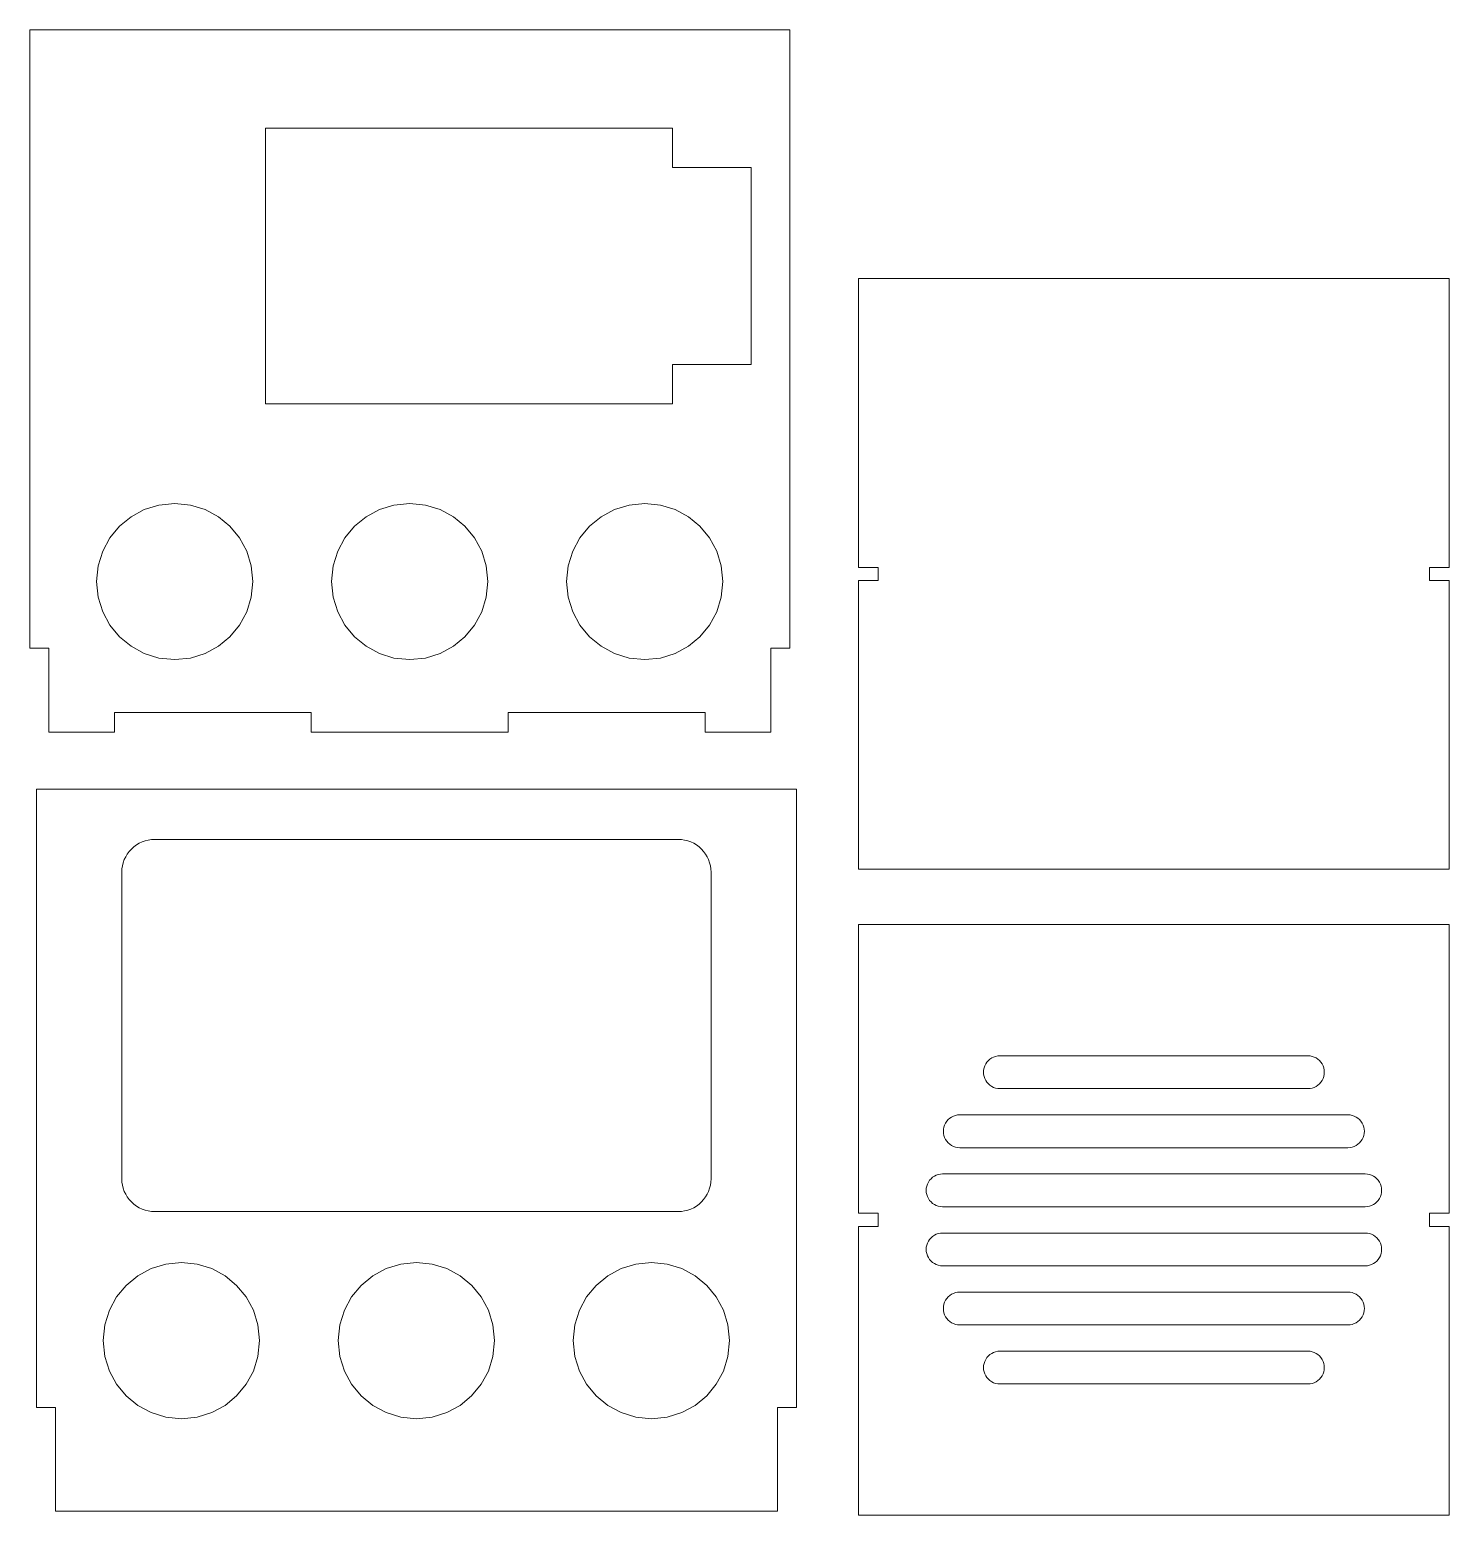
# Model space of a CAD drawing. Header units: millimetres. Extents: x -108 to 108, y -113 to 113.
import ezdxf

# ---------------------------------------------------------------- set-up
doc = ezdxf.new("R2010")
doc.units = ezdxf.units.MM
doc.header["$MEASUREMENT"] = 0
doc.layers.add('Layer 1', color=7, linetype='Continuous')

msp = doc.modelspace()

# ---------------------------------------------------------------- linework, layer by layer
at = {"layer": 'Layer 1', "lineweight": 9}
for points in [[(-50.2296, 113.1551), (-50.2296, 113.1551), (-108.1296, 113.1551), (-108.1296, 113.1551)], [(-108.1296, 113.1551), (-108.1296, 113.1551), (-108.1296, 18.9551), (-108.1296, 18.9551)], [(-50.2296, 113.1551), (-50.2296, 113.1551), (7.6704, 113.1551), (7.6704, 113.1551)], [(7.6704, 113.1551), (7.6704, 113.1551), (7.6704, 18.9551), (7.6704, 18.9551)], [(-72.2296, 98.1548), (-72.2296, 98.1548), (-10.2296, 98.1548), (-10.2296, 98.1548)], [(-72.2296, 98.1548), (-72.2296, 98.1548), (-72.2296, 77.1548), (-72.2296, 77.1548)], [(-10.2296, 98.1548), (-10.2296, 98.1548), (-10.2296, 92.1548), (-10.2296, 92.1548)], [(-10.2296, 92.1548), (-10.2296, 92.1548), (1.7704, 92.1548), (1.7704, 92.1548)], [(1.7704, 92.1548), (1.7704, 92.1548), (1.7704, 77.1548), (1.7704, 77.1548)], [(-72.2296, 56.1548), (-72.2296, 56.1548), (-72.2296, 77.1548), (-72.2296, 77.1548)], [(1.7704, 62.1548), (1.7704, 62.1548), (1.7704, 77.1548), (1.7704, 77.1548)], [(18.1226, 75.2561), (18.1226, 75.2561), (18.1226, 31.2561), (18.1226, 31.2561)], [(108.1227, 75.2561), (108.1227, 75.2561), (18.1226, 75.2561), (18.1226, 75.2561)], [(108.1227, 75.2561), (108.1227, 75.2561), (108.1227, 31.2561), (108.1227, 31.2561)], [(-10.2296, 62.1548), (-10.2296, 62.1548), (1.7704, 62.1548), (1.7704, 62.1548)], [(-10.2296, 56.1548), (-10.2296, 56.1548), (-10.2296, 62.1548), (-10.2296, 62.1548)], [(-72.2296, 56.1548), (-72.2296, 56.1548), (-10.2296, 56.1548), (-10.2296, 56.1548)], [(18.1226, 31.2561), (18.1226, 31.2561), (21.1226, 31.2561), (21.1226, 31.2561)], [(21.1226, 31.2561), (21.1226, 31.2561), (21.1226, 30.2561), (21.1226, 30.2561)], [(21.1226, 29.2561), (21.1226, 29.2561), (21.1226, 30.2561), (21.1226, 30.2561)], [(105.1227, 31.2561), (105.1227, 31.2561), (105.1227, 30.2561), (105.1227, 30.2561)], [(108.1227, 31.2561), (108.1227, 31.2561), (105.1227, 31.2561), (105.1227, 31.2561)], [(105.1227, 29.2561), (105.1227, 29.2561), (105.1227, 30.2561), (105.1227, 30.2561)], [(18.1226, 29.2561), (18.1226, 29.2561), (21.1226, 29.2561), (21.1226, 29.2561)], [(18.1226, -14.744), (18.1226, -14.744), (18.1226, 29.2561), (18.1226, 29.2561)], [(108.1227, 29.2561), (108.1227, 29.2561), (105.1227, 29.2561), (105.1227, 29.2561)], [(108.1227, -14.744), (108.1227, -14.744), (108.1227, 29.2561), (108.1227, 29.2561)], [(-108.1296, 18.9551), (-108.1296, 18.9551), (-105.2296, 18.9551), (-105.2296, 18.9551)], [(-105.2296, 18.9551), (-105.2296, 18.9551), (-105.2296, 6.1551), (-105.2296, 6.1551)], [(4.7704, 18.9551), (4.7704, 18.9551), (4.7704, 6.1551), (4.7704, 6.1551)], [(7.6704, 18.9551), (7.6704, 18.9551), (4.7704, 18.9551), (4.7704, 18.9551)], [(-95.2296, 6.1551), (-95.2296, 6.1551), (-95.2296, 9.1551), (-95.2296, 9.1551)], [(-95.2296, 9.1551), (-95.2296, 9.1551), (-65.2296, 9.1551), (-65.2296, 9.1551)], [(-65.2296, 9.1551), (-65.2296, 9.1551), (-65.2296, 6.1551), (-65.2296, 6.1551)], [(-35.2296, 9.1551), (-35.2296, 9.1551), (-35.2296, 6.1551), (-35.2296, 6.1551)], [(-5.2296, 9.1551), (-5.2296, 9.1551), (-35.2296, 9.1551), (-35.2296, 9.1551)], [(-5.2296, 6.1551), (-5.2296, 6.1551), (-5.2296, 9.1551), (-5.2296, 9.1551)], [(-105.2296, 6.1551), (-105.2296, 6.1551), (-95.2296, 6.1551), (-95.2296, 6.1551)], [(-65.2296, 6.1551), (-65.2296, 6.1551), (-50.2296, 6.1551), (-50.2296, 6.1551)], [(-35.2296, 6.1551), (-35.2296, 6.1551), (-50.2296, 6.1551), (-50.2296, 6.1551)], [(4.7704, 6.1551), (4.7704, 6.1551), (-5.2296, 6.1551), (-5.2296, 6.1551)], [(-49.2187, -2.5365), (-49.2187, -2.5365), (-107.1187, -2.5365), (-107.1187, -2.5365)], [(-107.1187, -2.5365), (-107.1187, -2.5365), (-107.1187, -96.7364), (-107.1187, -96.7364)], [(-49.2187, -2.5365), (-49.2187, -2.5365), (8.6814, -2.5365), (8.6814, -2.5365)], [(8.6814, -2.5365), (8.6814, -2.5365), (8.6814, -96.7364), (8.6814, -96.7364)], [(-89.0987, -10.1868), (-89.0987, -10.1868), (-49.2187, -10.1868), (-49.2187, -10.1868)], [(-9.3386, -10.1868), (-9.3386, -10.1868), (-49.2187, -10.1868), (-49.2187, -10.1868)], [(-94.0987, -61.8868), (-94.0987, -61.8868), (-94.0987, -15.1868), (-94.0987, -15.1868)], [(-4.3386, -61.8868), (-4.3386, -61.8868), (-4.3386, -15.1868), (-4.3386, -15.1868)], [(18.1226, -14.744), (18.1226, -14.744), (108.1227, -14.744), (108.1227, -14.744)], [(18.1226, -23.1482), (18.1226, -23.1482), (18.1226, -67.1482), (18.1226, -67.1482)], [(108.1227, -23.1482), (108.1227, -23.1482), (18.1226, -23.1482), (18.1226, -23.1482)], [(108.1227, -23.1482), (108.1227, -23.1482), (108.1227, -67.1482), (108.1227, -67.1482)], [(86.5747, -43.1482), (86.5747, -43.1482), (39.6705, -43.1482), (39.6705, -43.1482)], [(39.6705, -48.1482), (39.6705, -48.1482), (86.5747, -48.1482), (86.5747, -48.1482)], [(92.6861, -52.1482), (92.6861, -52.1482), (33.5591, -52.1482), (33.5591, -52.1482)], [(33.5591, -57.1482), (33.5591, -57.1482), (92.6861, -57.1482), (92.6861, -57.1482)], [(95.3096, -61.1482), (95.3096, -61.1482), (30.9356, -61.1482), (30.9356, -61.1482)], [(-89.0987, -66.8868), (-89.0987, -66.8868), (-49.2187, -66.8868), (-49.2187, -66.8868)], [(-9.3386, -66.8868), (-9.3386, -66.8868), (-49.2187, -66.8868), (-49.2187, -66.8868)], [(18.1226, -67.1482), (18.1226, -67.1482), (21.1226, -67.1482), (21.1226, -67.1482)], [(21.1226, -67.1482), (21.1226, -67.1482), (21.1226, -68.1482), (21.1226, -68.1482)], [(30.9356, -66.1482), (30.9356, -66.1482), (95.3096, -66.1482), (95.3096, -66.1482)], [(105.1227, -67.1482), (105.1227, -67.1482), (105.1227, -68.1482), (105.1227, -68.1482)], [(108.1227, -67.1482), (108.1227, -67.1482), (105.1227, -67.1482), (105.1227, -67.1482)], [(18.1226, -69.1482), (18.1226, -69.1482), (21.1226, -69.1482), (21.1226, -69.1482)], [(18.1226, -113.1482), (18.1226, -113.1482), (18.1226, -69.1482), (18.1226, -69.1482)], [(21.1226, -69.1482), (21.1226, -69.1482), (21.1226, -68.1482), (21.1226, -68.1482)], [(30.9356, -70.1482), (30.9356, -70.1482), (95.3096, -70.1482), (95.3096, -70.1482)], [(105.1227, -69.1482), (105.1227, -69.1482), (105.1227, -68.1482), (105.1227, -68.1482)], [(108.1227, -69.1482), (108.1227, -69.1482), (105.1227, -69.1482), (105.1227, -69.1482)], [(108.1227, -113.1482), (108.1227, -113.1482), (108.1227, -69.1482), (108.1227, -69.1482)], [(95.3096, -75.1482), (95.3096, -75.1482), (30.9356, -75.1482), (30.9356, -75.1482)], [(33.5591, -79.1482), (33.5591, -79.1482), (92.6861, -79.1482), (92.6861, -79.1482)], [(92.6861, -84.1482), (92.6861, -84.1482), (33.5591, -84.1482), (33.5591, -84.1482)], [(39.6705, -88.1482), (39.6705, -88.1482), (86.5747, -88.1482), (86.5747, -88.1482)], [(86.5747, -93.1482), (86.5747, -93.1482), (39.6705, -93.1482), (39.6705, -93.1482)], [(-107.1187, -96.7364), (-107.1187, -96.7364), (-104.2187, -96.7364), (-104.2187, -96.7364)], [(-104.2187, -96.7364), (-104.2187, -96.7364), (-104.2187, -112.5365), (-104.2187, -112.5365)], [(5.7814, -96.7364), (5.7814, -96.7364), (5.7814, -112.5365), (5.7814, -112.5365)], [(8.6814, -96.7364), (8.6814, -96.7364), (5.7814, -96.7364), (5.7814, -96.7364)], [(5.7814, -112.5365), (5.7814, -112.5365), (-104.2187, -112.5365), (-104.2187, -112.5365)], [(18.1226, -113.1482), (18.1226, -113.1482), (108.1227, -113.1482), (108.1227, -113.1482)]]:
    msp.add_open_spline(points, degree=3, dxfattribs=at)
for points, knots in [([(-74.1372, 29.0931), (-74.1372, 29.0931), (-74.3791, 31.4914), (-74.3791, 31.4914), (-74.3791, 31.4914), (-74.3791, 31.4914), (-75.0725, 33.7251), (-75.0725, 33.7251), (-75.0725, 33.7251), (-75.0725, 33.7251), (-76.1696, 35.7465), (-76.1696, 35.7465), (-76.1696, 35.7465), (-76.1696, 35.7465), (-77.6227, 37.5077), (-77.6227, 37.5077), (-77.6227, 37.5077), (-77.6227, 37.5077), (-79.3839, 38.9609), (-79.3839, 38.9609), (-79.3839, 38.9609), (-79.3839, 38.9609), (-81.4053, 40.0579), (-81.4053, 40.0579), (-81.4053, 40.0579), (-81.4053, 40.0579), (-83.639, 40.7513), (-83.639, 40.7513), (-83.639, 40.7513), (-83.639, 40.7513), (-86.0373, 40.9931), (-86.0373, 40.9931), (-86.0373, 40.9931), (-86.0373, 40.9931), (-88.4356, 40.7513), (-88.4356, 40.7513), (-88.4356, 40.7513), (-88.4356, 40.7513), (-90.6693, 40.0579), (-90.6693, 40.0579), (-90.6693, 40.0579), (-90.6693, 40.0579), (-92.6907, 38.9609), (-92.6907, 38.9609), (-92.6907, 38.9609), (-92.6907, 38.9609), (-94.4519, 37.5077), (-94.4519, 37.5077), (-94.4519, 37.5077), (-94.4519, 37.5077), (-95.905, 35.7465), (-95.905, 35.7465), (-95.905, 35.7465), (-95.905, 35.7465), (-97.0021, 33.7251), (-97.0021, 33.7251), (-97.0021, 33.7251), (-97.0021, 33.7251), (-97.6955, 31.4914), (-97.6955, 31.4914), (-97.6955, 31.4914), (-97.6955, 31.4914), (-97.9373, 29.0931), (-97.9373, 29.0931), (-97.9373, 29.0931), (-97.9373, 29.0931), (-97.6955, 26.6947), (-97.6955, 26.6947), (-97.6955, 26.6947), (-97.6955, 26.6947), (-97.0021, 24.461), (-97.0021, 24.461), (-97.0021, 24.461), (-97.0021, 24.461), (-95.905, 22.4396), (-95.905, 22.4396), (-95.905, 22.4396), (-95.905, 22.4396), (-94.4519, 20.6785), (-94.4519, 20.6785), (-94.4519, 20.6785), (-94.4519, 20.6785), (-92.6907, 19.2254), (-92.6907, 19.2254), (-92.6907, 19.2254), (-92.6907, 19.2254), (-90.6693, 18.1283), (-90.6693, 18.1283), (-90.6693, 18.1283), (-90.6693, 18.1283), (-88.4356, 17.4349), (-88.4356, 17.4349), (-88.4356, 17.4349), (-88.4356, 17.4349), (-86.0373, 17.193), (-86.0373, 17.193), (-86.0373, 17.193), (-86.0373, 17.193), (-83.6391, 17.4349), (-83.6391, 17.4349), (-83.6391, 17.4349), (-83.6391, 17.4349), (-81.4053, 18.1283), (-81.4053, 18.1283), (-81.4053, 18.1283), (-81.4053, 18.1283), (-79.3839, 19.2254), (-79.3839, 19.2254), (-79.3839, 19.2254), (-79.3839, 19.2254), (-77.6228, 20.6785), (-77.6228, 20.6785), (-77.6228, 20.6785), (-77.6228, 20.6785), (-76.1697, 22.4396), (-76.1697, 22.4396), (-76.1697, 22.4396), (-76.1697, 22.4396), (-75.0725, 24.461), (-75.0725, 24.461), (-75.0725, 24.461), (-75.0725, 24.461), (-74.3791, 26.6947), (-74.3791, 26.6947), (-74.3791, 26.6947), (-74.3791, 26.6947), (-74.1372, 29.093), (-74.1372, 29.093), (-74.1372, 29.093), (-74.1372, 29.093), (-74.1372, 29.0931), (-74.1372, 29.0931)], [0, 0, 0, 0, 0.02941176, 0.02941176, 0.02941176, 0.02941176, 0.05882353, 0.05882353, 0.05882353, 0.05882353, 0.08823529, 0.08823529, 0.08823529, 0.08823529, 0.11764706, 0.11764706, 0.11764706, 0.11764706, 0.14705882, 0.14705882, 0.14705882, 0.14705882, 0.17647059, 0.17647059, 0.17647059, 0.17647059, 0.20588235, 0.20588235, 0.20588235, 0.20588235, 0.23529412, 0.23529412, 0.23529412, 0.23529412, 0.26470588, 0.26470588, 0.26470588, 0.26470588, 0.29411765, 0.29411765, 0.29411765, 0.29411765, 0.32352941, 0.32352941, 0.32352941, 0.32352941, 0.35294118, 0.35294118, 0.35294118, 0.35294118, 0.38235294, 0.38235294, 0.38235294, 0.38235294, 0.41176471, 0.41176471, 0.41176471, 0.41176471, 0.44117647, 0.44117647, 0.44117647, 0.44117647, 0.47058824, 0.47058824, 0.47058824, 0.47058824, 0.5, 0.5, 0.5, 0.5, 0.52941176, 0.52941176, 0.52941176, 0.52941176, 0.55882353, 0.55882353, 0.55882353, 0.55882353, 0.58823529, 0.58823529, 0.58823529, 0.58823529, 0.61764706, 0.61764706, 0.61764706, 0.61764706, 0.64705882, 0.64705882, 0.64705882, 0.64705882, 0.67647059, 0.67647059, 0.67647059, 0.67647059, 0.70588235, 0.70588235, 0.70588235, 0.70588235, 0.73529412, 0.73529412, 0.73529412, 0.73529412, 0.76470588, 0.76470588, 0.76470588, 0.76470588, 0.79411765, 0.79411765, 0.79411765, 0.79411765, 0.82352941, 0.82352941, 0.82352941, 0.82352941, 0.85294118, 0.85294118, 0.85294118, 0.85294118, 0.88235294, 0.88235294, 0.88235294, 0.88235294, 0.91176471, 0.91176471, 0.91176471, 0.91176471, 0.94117647, 0.94117647, 0.94117647, 0.94117647, 1, 1, 1, 1]), ([(-38.3372, 29.0931), (-38.3372, 29.0931), (-38.579, 31.4914), (-38.579, 31.4914), (-38.579, 31.4914), (-38.579, 31.4914), (-39.2724, 33.7251), (-39.2724, 33.7251), (-39.2724, 33.7251), (-39.2724, 33.7251), (-40.3695, 35.7465), (-40.3695, 35.7465), (-40.3695, 35.7465), (-40.3695, 35.7465), (-41.8226, 37.5077), (-41.8226, 37.5077), (-41.8226, 37.5077), (-41.8226, 37.5077), (-43.5838, 38.9609), (-43.5838, 38.9609), (-43.5838, 38.9609), (-43.5838, 38.9609), (-45.6052, 40.0579), (-45.6052, 40.0579), (-45.6052, 40.0579), (-45.6052, 40.0579), (-47.8389, 40.7513), (-47.8389, 40.7513), (-47.8389, 40.7513), (-47.8389, 40.7513), (-50.2373, 40.9931), (-50.2373, 40.9931), (-50.2373, 40.9931), (-50.2373, 40.9931), (-52.6355, 40.7513), (-52.6355, 40.7513), (-52.6355, 40.7513), (-52.6355, 40.7513), (-54.8692, 40.0579), (-54.8692, 40.0579), (-54.8692, 40.0579), (-54.8692, 40.0579), (-56.8906, 38.9609), (-56.8906, 38.9609), (-56.8906, 38.9609), (-56.8906, 38.9609), (-58.6519, 37.5077), (-58.6519, 37.5077), (-58.6519, 37.5077), (-58.6519, 37.5077), (-60.1049, 35.7465), (-60.1049, 35.7465), (-60.1049, 35.7465), (-60.1049, 35.7465), (-61.202, 33.7251), (-61.202, 33.7251), (-61.202, 33.7251), (-61.202, 33.7251), (-61.8954, 31.4914), (-61.8954, 31.4914), (-61.8954, 31.4914), (-61.8954, 31.4914), (-62.1373, 29.0931), (-62.1373, 29.0931), (-62.1373, 29.0931), (-62.1373, 29.0931), (-61.8954, 26.6947), (-61.8954, 26.6947), (-61.8954, 26.6947), (-61.8954, 26.6947), (-61.202, 24.461), (-61.202, 24.461), (-61.202, 24.461), (-61.202, 24.461), (-60.1049, 22.4396), (-60.1049, 22.4396), (-60.1049, 22.4396), (-60.1049, 22.4396), (-58.6519, 20.6785), (-58.6519, 20.6785), (-58.6519, 20.6785), (-58.6519, 20.6785), (-56.8906, 19.2254), (-56.8906, 19.2254), (-56.8906, 19.2254), (-56.8906, 19.2254), (-54.8692, 18.1283), (-54.8692, 18.1283), (-54.8692, 18.1283), (-54.8692, 18.1283), (-52.6355, 17.4349), (-52.6355, 17.4349), (-52.6355, 17.4349), (-52.6355, 17.4349), (-50.2373, 17.193), (-50.2373, 17.193), (-50.2373, 17.193), (-50.2373, 17.193), (-47.839, 17.4349), (-47.839, 17.4349), (-47.839, 17.4349), (-47.839, 17.4349), (-45.6052, 18.1283), (-45.6052, 18.1283), (-45.6052, 18.1283), (-45.6052, 18.1283), (-43.5838, 19.2254), (-43.5838, 19.2254), (-43.5838, 19.2254), (-43.5838, 19.2254), (-41.8227, 20.6785), (-41.8227, 20.6785), (-41.8227, 20.6785), (-41.8227, 20.6785), (-40.3696, 22.4396), (-40.3696, 22.4396), (-40.3696, 22.4396), (-40.3696, 22.4396), (-39.2724, 24.461), (-39.2724, 24.461), (-39.2724, 24.461), (-39.2724, 24.461), (-38.579, 26.6947), (-38.579, 26.6947), (-38.579, 26.6947), (-38.579, 26.6947), (-38.3372, 29.093), (-38.3372, 29.093), (-38.3372, 29.093), (-38.3372, 29.093), (-38.3372, 29.0931), (-38.3372, 29.0931)], [0, 0, 0, 0, 0.02941176, 0.02941176, 0.02941176, 0.02941176, 0.05882353, 0.05882353, 0.05882353, 0.05882353, 0.08823529, 0.08823529, 0.08823529, 0.08823529, 0.11764706, 0.11764706, 0.11764706, 0.11764706, 0.14705882, 0.14705882, 0.14705882, 0.14705882, 0.17647059, 0.17647059, 0.17647059, 0.17647059, 0.20588235, 0.20588235, 0.20588235, 0.20588235, 0.23529412, 0.23529412, 0.23529412, 0.23529412, 0.26470588, 0.26470588, 0.26470588, 0.26470588, 0.29411765, 0.29411765, 0.29411765, 0.29411765, 0.32352941, 0.32352941, 0.32352941, 0.32352941, 0.35294118, 0.35294118, 0.35294118, 0.35294118, 0.38235294, 0.38235294, 0.38235294, 0.38235294, 0.41176471, 0.41176471, 0.41176471, 0.41176471, 0.44117647, 0.44117647, 0.44117647, 0.44117647, 0.47058824, 0.47058824, 0.47058824, 0.47058824, 0.5, 0.5, 0.5, 0.5, 0.52941176, 0.52941176, 0.52941176, 0.52941176, 0.55882353, 0.55882353, 0.55882353, 0.55882353, 0.58823529, 0.58823529, 0.58823529, 0.58823529, 0.61764706, 0.61764706, 0.61764706, 0.61764706, 0.64705882, 0.64705882, 0.64705882, 0.64705882, 0.67647059, 0.67647059, 0.67647059, 0.67647059, 0.70588235, 0.70588235, 0.70588235, 0.70588235, 0.73529412, 0.73529412, 0.73529412, 0.73529412, 0.76470588, 0.76470588, 0.76470588, 0.76470588, 0.79411765, 0.79411765, 0.79411765, 0.79411765, 0.82352941, 0.82352941, 0.82352941, 0.82352941, 0.85294118, 0.85294118, 0.85294118, 0.85294118, 0.88235294, 0.88235294, 0.88235294, 0.88235294, 0.91176471, 0.91176471, 0.91176471, 0.91176471, 0.94117647, 0.94117647, 0.94117647, 0.94117647, 1, 1, 1, 1]), ([(-2.5372, 29.0931), (-2.5372, 29.0931), (-2.779, 31.4914), (-2.779, 31.4914), (-2.779, 31.4914), (-2.779, 31.4914), (-3.4724, 33.7251), (-3.4724, 33.7251), (-3.4724, 33.7251), (-3.4724, 33.7251), (-4.5696, 35.7465), (-4.5696, 35.7465), (-4.5696, 35.7465), (-4.5696, 35.7465), (-6.0226, 37.5077), (-6.0226, 37.5077), (-6.0226, 37.5077), (-6.0226, 37.5077), (-7.7838, 38.9609), (-7.7838, 38.9609), (-7.7838, 38.9609), (-7.7838, 38.9609), (-9.8052, 40.0579), (-9.8052, 40.0579), (-9.8052, 40.0579), (-9.8052, 40.0579), (-12.0389, 40.7513), (-12.0389, 40.7513), (-12.0389, 40.7513), (-12.0389, 40.7513), (-14.4373, 40.9931), (-14.4373, 40.9931), (-14.4373, 40.9931), (-14.4373, 40.9931), (-16.8355, 40.7513), (-16.8355, 40.7513), (-16.8355, 40.7513), (-16.8355, 40.7513), (-19.0692, 40.0579), (-19.0692, 40.0579), (-19.0692, 40.0579), (-19.0692, 40.0579), (-21.0906, 38.9609), (-21.0906, 38.9609), (-21.0906, 38.9609), (-21.0906, 38.9609), (-22.8518, 37.5077), (-22.8518, 37.5077), (-22.8518, 37.5077), (-22.8518, 37.5077), (-24.305, 35.7465), (-24.305, 35.7465), (-24.305, 35.7465), (-24.305, 35.7465), (-25.402, 33.7251), (-25.402, 33.7251), (-25.402, 33.7251), (-25.402, 33.7251), (-26.0954, 31.4914), (-26.0954, 31.4914), (-26.0954, 31.4914), (-26.0954, 31.4914), (-26.3372, 29.0931), (-26.3372, 29.0931), (-26.3372, 29.0931), (-26.3372, 29.0931), (-26.0954, 26.6947), (-26.0954, 26.6947), (-26.0954, 26.6947), (-26.0954, 26.6947), (-25.402, 24.461), (-25.402, 24.461), (-25.402, 24.461), (-25.402, 24.461), (-24.305, 22.4396), (-24.305, 22.4396), (-24.305, 22.4396), (-24.305, 22.4396), (-22.8518, 20.6785), (-22.8518, 20.6785), (-22.8518, 20.6785), (-22.8518, 20.6785), (-21.0906, 19.2254), (-21.0906, 19.2254), (-21.0906, 19.2254), (-21.0906, 19.2254), (-19.0692, 18.1283), (-19.0692, 18.1283), (-19.0692, 18.1283), (-19.0692, 18.1283), (-16.8355, 17.4349), (-16.8355, 17.4349), (-16.8355, 17.4349), (-16.8355, 17.4349), (-14.4373, 17.193), (-14.4373, 17.193), (-14.4373, 17.193), (-14.4373, 17.193), (-12.039, 17.4349), (-12.039, 17.4349), (-12.039, 17.4349), (-12.039, 17.4349), (-9.8052, 18.1283), (-9.8052, 18.1283), (-9.8052, 18.1283), (-9.8052, 18.1283), (-7.7838, 19.2254), (-7.7838, 19.2254), (-7.7838, 19.2254), (-7.7838, 19.2254), (-6.0227, 20.6785), (-6.0227, 20.6785), (-6.0227, 20.6785), (-6.0227, 20.6785), (-4.5696, 22.4396), (-4.5696, 22.4396), (-4.5696, 22.4396), (-4.5696, 22.4396), (-3.4724, 24.461), (-3.4724, 24.461), (-3.4724, 24.461), (-3.4724, 24.461), (-2.779, 26.6947), (-2.779, 26.6947), (-2.779, 26.6947), (-2.779, 26.6947), (-2.5372, 29.093), (-2.5372, 29.093), (-2.5372, 29.093), (-2.5372, 29.093), (-2.5372, 29.0931), (-2.5372, 29.0931)], [0, 0, 0, 0, 0.02941176, 0.02941176, 0.02941176, 0.02941176, 0.05882353, 0.05882353, 0.05882353, 0.05882353, 0.08823529, 0.08823529, 0.08823529, 0.08823529, 0.11764706, 0.11764706, 0.11764706, 0.11764706, 0.14705882, 0.14705882, 0.14705882, 0.14705882, 0.17647059, 0.17647059, 0.17647059, 0.17647059, 0.20588235, 0.20588235, 0.20588235, 0.20588235, 0.23529412, 0.23529412, 0.23529412, 0.23529412, 0.26470588, 0.26470588, 0.26470588, 0.26470588, 0.29411765, 0.29411765, 0.29411765, 0.29411765, 0.32352941, 0.32352941, 0.32352941, 0.32352941, 0.35294118, 0.35294118, 0.35294118, 0.35294118, 0.38235294, 0.38235294, 0.38235294, 0.38235294, 0.41176471, 0.41176471, 0.41176471, 0.41176471, 0.44117647, 0.44117647, 0.44117647, 0.44117647, 0.47058824, 0.47058824, 0.47058824, 0.47058824, 0.5, 0.5, 0.5, 0.5, 0.52941176, 0.52941176, 0.52941176, 0.52941176, 0.55882353, 0.55882353, 0.55882353, 0.55882353, 0.58823529, 0.58823529, 0.58823529, 0.58823529, 0.61764706, 0.61764706, 0.61764706, 0.61764706, 0.64705882, 0.64705882, 0.64705882, 0.64705882, 0.67647059, 0.67647059, 0.67647059, 0.67647059, 0.70588235, 0.70588235, 0.70588235, 0.70588235, 0.73529412, 0.73529412, 0.73529412, 0.73529412, 0.76470588, 0.76470588, 0.76470588, 0.76470588, 0.79411765, 0.79411765, 0.79411765, 0.79411765, 0.82352941, 0.82352941, 0.82352941, 0.82352941, 0.85294118, 0.85294118, 0.85294118, 0.85294118, 0.88235294, 0.88235294, 0.88235294, 0.88235294, 0.91176471, 0.91176471, 0.91176471, 0.91176471, 0.94117647, 0.94117647, 0.94117647, 0.94117647, 1, 1, 1, 1]), ([(-89.0987, -10.1868), (-89.0987, -10.1868), (-89.5929, -10.2113), (-89.5929, -10.2113), (-89.5929, -10.2113), (-89.5929, -10.2113), (-90.0787, -10.2838), (-90.0787, -10.2838), (-90.0787, -10.2838), (-90.0787, -10.2838), (-90.5529, -10.403), (-90.5529, -10.403), (-90.5529, -10.403), (-90.5529, -10.403), (-91.0121, -10.5674), (-91.0121, -10.5674), (-91.0121, -10.5674), (-91.0121, -10.5674), (-91.4532, -10.7758), (-91.4532, -10.7758), (-91.4532, -10.7758), (-91.4532, -10.7758), (-91.8727, -11.0268), (-91.8727, -11.0268), (-91.8727, -11.0268), (-91.8727, -11.0268), (-92.2675, -11.3191), (-92.2675, -11.3191), (-92.2675, -11.3191), (-92.2675, -11.3191), (-92.6342, -11.6513), (-92.6342, -11.6513), (-92.6342, -11.6513), (-92.6342, -11.6513), (-92.9664, -12.018), (-92.9664, -12.018), (-92.9664, -12.018), (-92.9664, -12.018), (-93.2586, -12.4128), (-93.2586, -12.4128), (-93.2586, -12.4128), (-93.2586, -12.4128), (-93.5097, -12.8324), (-93.5097, -12.8324), (-93.5097, -12.8324), (-93.5097, -12.8324), (-93.7181, -13.2734), (-93.7181, -13.2734), (-93.7181, -13.2734), (-93.7181, -13.2734), (-93.8826, -13.7326), (-93.8826, -13.7326), (-93.8826, -13.7326), (-93.8826, -13.7326), (-94.0017, -14.2069), (-94.0017, -14.2069), (-94.0017, -14.2069), (-94.0017, -14.2069), (-94.0742, -14.6926), (-94.0742, -14.6926), (-94.0742, -14.6926), (-94.0742, -14.6926), (-94.0987, -15.1868), (-94.0987, -15.1868)], [0, 0, 0, 0, 0.05882353, 0.05882353, 0.05882353, 0.05882353, 0.11764706, 0.11764706, 0.11764706, 0.11764706, 0.17647059, 0.17647059, 0.17647059, 0.17647059, 0.23529412, 0.23529412, 0.23529412, 0.23529412, 0.29411765, 0.29411765, 0.29411765, 0.29411765, 0.35294118, 0.35294118, 0.35294118, 0.35294118, 0.41176471, 0.41176471, 0.41176471, 0.41176471, 0.47058824, 0.47058824, 0.47058824, 0.47058824, 0.52941176, 0.52941176, 0.52941176, 0.52941176, 0.58823529, 0.58823529, 0.58823529, 0.58823529, 0.64705882, 0.64705882, 0.64705882, 0.64705882, 0.70588235, 0.70588235, 0.70588235, 0.70588235, 0.76470588, 0.76470588, 0.76470588, 0.76470588, 0.82352941, 0.82352941, 0.82352941, 0.82352941, 0.88235294, 0.88235294, 0.88235294, 0.88235294, 1, 1, 1, 1]), ([(-4.3386, -15.1868), (-4.3386, -15.1868), (-4.3631, -14.6926), (-4.3631, -14.6926), (-4.3631, -14.6926), (-4.3631, -14.6926), (-4.4356, -14.2069), (-4.4356, -14.2069), (-4.4356, -14.2069), (-4.4356, -14.2069), (-4.5547, -13.7326), (-4.5547, -13.7326), (-4.5547, -13.7326), (-4.5547, -13.7326), (-4.7192, -13.2734), (-4.7192, -13.2734), (-4.7192, -13.2734), (-4.7192, -13.2734), (-4.9277, -12.8324), (-4.9277, -12.8324), (-4.9277, -12.8324), (-4.9277, -12.8324), (-5.1787, -12.4128), (-5.1787, -12.4128), (-5.1787, -12.4128), (-5.1787, -12.4128), (-5.4709, -12.018), (-5.4709, -12.018), (-5.4709, -12.018), (-5.4709, -12.018), (-5.8031, -11.6513), (-5.8031, -11.6513), (-5.8031, -11.6513), (-5.8031, -11.6513), (-6.1698, -11.3191), (-6.1698, -11.3191), (-6.1698, -11.3191), (-6.1698, -11.3191), (-6.5647, -11.0268), (-6.5647, -11.0268), (-6.5647, -11.0268), (-6.5647, -11.0268), (-6.9842, -10.7758), (-6.9842, -10.7758), (-6.9842, -10.7758), (-6.9842, -10.7758), (-7.4252, -10.5674), (-7.4252, -10.5674), (-7.4252, -10.5674), (-7.4252, -10.5674), (-7.8844, -10.403), (-7.8844, -10.403), (-7.8844, -10.403), (-7.8844, -10.403), (-8.3586, -10.2838), (-8.3586, -10.2838), (-8.3586, -10.2838), (-8.3586, -10.2838), (-8.8444, -10.2113), (-8.8444, -10.2113), (-8.8444, -10.2113), (-8.8444, -10.2113), (-9.3386, -10.1868), (-9.3386, -10.1868)], [0, 0, 0, 0, 0.05882353, 0.05882353, 0.05882353, 0.05882353, 0.11764706, 0.11764706, 0.11764706, 0.11764706, 0.17647059, 0.17647059, 0.17647059, 0.17647059, 0.23529412, 0.23529412, 0.23529412, 0.23529412, 0.29411765, 0.29411765, 0.29411765, 0.29411765, 0.35294118, 0.35294118, 0.35294118, 0.35294118, 0.41176471, 0.41176471, 0.41176471, 0.41176471, 0.47058824, 0.47058824, 0.47058824, 0.47058824, 0.52941176, 0.52941176, 0.52941176, 0.52941176, 0.58823529, 0.58823529, 0.58823529, 0.58823529, 0.64705882, 0.64705882, 0.64705882, 0.64705882, 0.70588235, 0.70588235, 0.70588235, 0.70588235, 0.76470588, 0.76470588, 0.76470588, 0.76470588, 0.82352941, 0.82352941, 0.82352941, 0.82352941, 0.88235294, 0.88235294, 0.88235294, 0.88235294, 1, 1, 1, 1]), ([(39.6705, -43.1482), (38.7774, -43.1482), (37.952, -43.6247), (37.5055, -44.3982), (37.5055, -44.3982), (37.0589, -45.1717), (37.0589, -46.1247), (37.5055, -46.8982), (37.5055, -46.8982), (37.952, -47.6717), (38.7774, -48.1482), (39.6705, -48.1482)], [0, 0, 0, 0, 0.25, 0.25, 0.25, 0.25, 0.5, 0.5, 0.5, 0.5, 1, 1, 1, 1]), ([(86.5747, -48.1482), (87.4678, -48.1482), (88.2932, -47.6717), (88.7397, -46.8982), (88.7397, -46.8982), (89.1863, -46.1247), (89.1863, -45.1717), (88.7397, -44.3982), (88.7397, -44.3982), (88.2932, -43.6247), (87.4678, -43.1482), (86.5747, -43.1482)], [0, 0, 0, 0, 0.25, 0.25, 0.25, 0.25, 0.5, 0.5, 0.5, 0.5, 1, 1, 1, 1]), ([(33.5591, -52.1482), (32.6659, -52.1482), (31.8406, -52.6247), (31.394, -53.3982), (31.394, -53.3982), (30.9475, -54.1717), (30.9475, -55.1247), (31.394, -55.8982), (31.394, -55.8982), (31.8406, -56.6717), (32.6659, -57.1482), (33.5591, -57.1482)], [0, 0, 0, 0, 0.25, 0.25, 0.25, 0.25, 0.5, 0.5, 0.5, 0.5, 1, 1, 1, 1]), ([(92.6861, -57.1482), (93.5793, -57.1482), (94.4046, -56.6717), (94.8512, -55.8982), (94.8512, -55.8982), (95.2977, -55.1247), (95.2977, -54.1717), (94.8512, -53.3982), (94.8512, -53.3982), (94.4046, -52.6247), (93.5793, -52.1482), (92.6861, -52.1482)], [0, 0, 0, 0, 0.25, 0.25, 0.25, 0.25, 0.5, 0.5, 0.5, 0.5, 1, 1, 1, 1]), ([(-94.0987, -61.8868), (-94.0987, -61.8868), (-94.0742, -62.381), (-94.0742, -62.381), (-94.0742, -62.381), (-94.0742, -62.381), (-94.0017, -62.8668), (-94.0017, -62.8668), (-94.0017, -62.8668), (-94.0017, -62.8668), (-93.8826, -63.341), (-93.8826, -63.341), (-93.8826, -63.341), (-93.8826, -63.341), (-93.7181, -63.8002), (-93.7181, -63.8002), (-93.7181, -63.8002), (-93.7181, -63.8002), (-93.5097, -64.2413), (-93.5097, -64.2413), (-93.5097, -64.2413), (-93.5097, -64.2413), (-93.2586, -64.6608), (-93.2586, -64.6608), (-93.2586, -64.6608), (-93.2586, -64.6608), (-92.9664, -65.0556), (-92.9664, -65.0556), (-92.9664, -65.0556), (-92.9664, -65.0556), (-92.6342, -65.4223), (-92.6342, -65.4223), (-92.6342, -65.4223), (-92.6342, -65.4223), (-92.2675, -65.7545), (-92.2675, -65.7545), (-92.2675, -65.7545), (-92.2675, -65.7545), (-91.8727, -66.0467), (-91.8727, -66.0467), (-91.8727, -66.0467), (-91.8727, -66.0467), (-91.4532, -66.2978), (-91.4532, -66.2978), (-91.4532, -66.2978), (-91.4532, -66.2978), (-91.0121, -66.5062), (-91.0121, -66.5062), (-91.0121, -66.5062), (-91.0121, -66.5062), (-90.5529, -66.6707), (-90.5529, -66.6707), (-90.5529, -66.6707), (-90.5529, -66.6707), (-90.0787, -66.7898), (-90.0787, -66.7898), (-90.0787, -66.7898), (-90.0787, -66.7898), (-89.5929, -66.8622), (-89.5929, -66.8622), (-89.5929, -66.8622), (-89.5929, -66.8622), (-89.0987, -66.8868), (-89.0987, -66.8868)], [0, 0, 0, 0, 0.05882353, 0.05882353, 0.05882353, 0.05882353, 0.11764706, 0.11764706, 0.11764706, 0.11764706, 0.17647059, 0.17647059, 0.17647059, 0.17647059, 0.23529412, 0.23529412, 0.23529412, 0.23529412, 0.29411765, 0.29411765, 0.29411765, 0.29411765, 0.35294118, 0.35294118, 0.35294118, 0.35294118, 0.41176471, 0.41176471, 0.41176471, 0.41176471, 0.47058824, 0.47058824, 0.47058824, 0.47058824, 0.52941176, 0.52941176, 0.52941176, 0.52941176, 0.58823529, 0.58823529, 0.58823529, 0.58823529, 0.64705882, 0.64705882, 0.64705882, 0.64705882, 0.70588235, 0.70588235, 0.70588235, 0.70588235, 0.76470588, 0.76470588, 0.76470588, 0.76470588, 0.82352941, 0.82352941, 0.82352941, 0.82352941, 0.88235294, 0.88235294, 0.88235294, 0.88235294, 1, 1, 1, 1]), ([(-9.3386, -66.8868), (-9.3386, -66.8868), (-8.8444, -66.8622), (-8.8444, -66.8622), (-8.8444, -66.8622), (-8.8444, -66.8622), (-8.3586, -66.7898), (-8.3586, -66.7898), (-8.3586, -66.7898), (-8.3586, -66.7898), (-7.8844, -66.6707), (-7.8844, -66.6707), (-7.8844, -66.6707), (-7.8844, -66.6707), (-7.4252, -66.5062), (-7.4252, -66.5062), (-7.4252, -66.5062), (-7.4252, -66.5062), (-6.9842, -66.2978), (-6.9842, -66.2978), (-6.9842, -66.2978), (-6.9842, -66.2978), (-6.5647, -66.0467), (-6.5647, -66.0467), (-6.5647, -66.0467), (-6.5647, -66.0467), (-6.1698, -65.7545), (-6.1698, -65.7545), (-6.1698, -65.7545), (-6.1698, -65.7545), (-5.8031, -65.4223), (-5.8031, -65.4223), (-5.8031, -65.4223), (-5.8031, -65.4223), (-5.4709, -65.0556), (-5.4709, -65.0556), (-5.4709, -65.0556), (-5.4709, -65.0556), (-5.1787, -64.6608), (-5.1787, -64.6608), (-5.1787, -64.6608), (-5.1787, -64.6608), (-4.9277, -64.2413), (-4.9277, -64.2413), (-4.9277, -64.2413), (-4.9277, -64.2413), (-4.7192, -63.8002), (-4.7192, -63.8002), (-4.7192, -63.8002), (-4.7192, -63.8002), (-4.5547, -63.341), (-4.5547, -63.341), (-4.5547, -63.341), (-4.5547, -63.341), (-4.4356, -62.8668), (-4.4356, -62.8668), (-4.4356, -62.8668), (-4.4356, -62.8668), (-4.3631, -62.381), (-4.3631, -62.381), (-4.3631, -62.381), (-4.3631, -62.381), (-4.3386, -61.8868), (-4.3386, -61.8868)], [0, 0, 0, 0, 0.05882353, 0.05882353, 0.05882353, 0.05882353, 0.11764706, 0.11764706, 0.11764706, 0.11764706, 0.17647059, 0.17647059, 0.17647059, 0.17647059, 0.23529412, 0.23529412, 0.23529412, 0.23529412, 0.29411765, 0.29411765, 0.29411765, 0.29411765, 0.35294118, 0.35294118, 0.35294118, 0.35294118, 0.41176471, 0.41176471, 0.41176471, 0.41176471, 0.47058824, 0.47058824, 0.47058824, 0.47058824, 0.52941176, 0.52941176, 0.52941176, 0.52941176, 0.58823529, 0.58823529, 0.58823529, 0.58823529, 0.64705882, 0.64705882, 0.64705882, 0.64705882, 0.70588235, 0.70588235, 0.70588235, 0.70588235, 0.76470588, 0.76470588, 0.76470588, 0.76470588, 0.82352941, 0.82352941, 0.82352941, 0.82352941, 0.88235294, 0.88235294, 0.88235294, 0.88235294, 1, 1, 1, 1]), ([(30.9356, -61.1482), (30.0425, -61.1482), (29.2172, -61.6247), (28.7706, -62.3982), (28.7706, -62.3982), (28.324, -63.1717), (28.324, -64.1247), (28.7706, -64.8982), (28.7706, -64.8982), (29.2172, -65.6717), (30.0425, -66.1482), (30.9356, -66.1482)], [0, 0, 0, 0, 0.25, 0.25, 0.25, 0.25, 0.5, 0.5, 0.5, 0.5, 1, 1, 1, 1]), ([(95.3096, -66.1482), (96.2027, -66.1482), (97.028, -65.6717), (97.4746, -64.8982), (97.4746, -64.8982), (97.9212, -64.1247), (97.9212, -63.1717), (97.4746, -62.3982), (97.4746, -62.3982), (97.028, -61.6247), (96.2027, -61.1482), (95.3096, -61.1482)], [0, 0, 0, 0, 0.25, 0.25, 0.25, 0.25, 0.5, 0.5, 0.5, 0.5, 1, 1, 1, 1]), ([(30.9356, -70.1482), (30.0425, -70.1482), (29.2172, -70.6247), (28.7706, -71.3982), (28.7706, -71.3982), (28.324, -72.1717), (28.324, -73.1247), (28.7706, -73.8982), (28.7706, -73.8982), (29.2172, -74.6717), (30.0425, -75.1482), (30.9356, -75.1482)], [0, 0, 0, 0, 0.25, 0.25, 0.25, 0.25, 0.5, 0.5, 0.5, 0.5, 1, 1, 1, 1]), ([(95.3096, -75.1482), (96.2027, -75.1482), (97.028, -74.6717), (97.4746, -73.8982), (97.4746, -73.8982), (97.9212, -73.1247), (97.9212, -72.1717), (97.4746, -71.3982), (97.4746, -71.3982), (97.028, -70.6247), (96.2027, -70.1482), (95.3096, -70.1482)], [0, 0, 0, 0, 0.25, 0.25, 0.25, 0.25, 0.5, 0.5, 0.5, 0.5, 1, 1, 1, 1]), ([(-73.1186, -86.5365), (-73.1186, -86.5365), (-73.3605, -84.1382), (-73.3605, -84.1382), (-73.3605, -84.1382), (-73.3605, -84.1382), (-74.0539, -81.9045), (-74.0539, -81.9045), (-74.0539, -81.9045), (-74.0539, -81.9045), (-75.151, -79.8831), (-75.151, -79.8831), (-75.151, -79.8831), (-75.151, -79.8831), (-76.6041, -78.1219), (-76.6041, -78.1219), (-76.6041, -78.1219), (-76.6041, -78.1219), (-78.3653, -76.6687), (-78.3653, -76.6687), (-78.3653, -76.6687), (-78.3653, -76.6687), (-80.3867, -75.5717), (-80.3867, -75.5717), (-80.3867, -75.5717), (-80.3867, -75.5717), (-82.6204, -74.8783), (-82.6204, -74.8783), (-82.6204, -74.8783), (-82.6204, -74.8783), (-85.0187, -74.6365), (-85.0187, -74.6365), (-85.0187, -74.6365), (-85.0187, -74.6365), (-87.417, -74.8783), (-87.417, -74.8783), (-87.417, -74.8783), (-87.417, -74.8783), (-89.6507, -75.5717), (-89.6507, -75.5717), (-89.6507, -75.5717), (-89.6507, -75.5717), (-91.6721, -76.6687), (-91.6721, -76.6687), (-91.6721, -76.6687), (-91.6721, -76.6687), (-93.4333, -78.1219), (-93.4333, -78.1219), (-93.4333, -78.1219), (-93.4333, -78.1219), (-94.8864, -79.8831), (-94.8864, -79.8831), (-94.8864, -79.8831), (-94.8864, -79.8831), (-95.9835, -81.9045), (-95.9835, -81.9045), (-95.9835, -81.9045), (-95.9835, -81.9045), (-96.6769, -84.1382), (-96.6769, -84.1382), (-96.6769, -84.1382), (-96.6769, -84.1382), (-96.9187, -86.5365), (-96.9187, -86.5365), (-96.9187, -86.5365), (-96.9187, -86.5365), (-96.6769, -88.9349), (-96.6769, -88.9349), (-96.6769, -88.9349), (-96.6769, -88.9349), (-95.9835, -91.1686), (-95.9835, -91.1686), (-95.9835, -91.1686), (-95.9835, -91.1686), (-94.8864, -93.19), (-94.8864, -93.19), (-94.8864, -93.19), (-94.8864, -93.19), (-93.4333, -94.9511), (-93.4333, -94.9511), (-93.4333, -94.9511), (-93.4333, -94.9511), (-91.6721, -96.4042), (-91.6721, -96.4042), (-91.6721, -96.4042), (-91.6721, -96.4042), (-89.6507, -97.5013), (-89.6507, -97.5013), (-89.6507, -97.5013), (-89.6507, -97.5013), (-87.417, -98.1947), (-87.417, -98.1947), (-87.417, -98.1947), (-87.417, -98.1947), (-85.0187, -98.4366), (-85.0187, -98.4366), (-85.0187, -98.4366), (-85.0187, -98.4366), (-82.6205, -98.1947), (-82.6205, -98.1947), (-82.6205, -98.1947), (-82.6205, -98.1947), (-80.3867, -97.5013), (-80.3867, -97.5013), (-80.3867, -97.5013), (-80.3867, -97.5013), (-78.3653, -96.4042), (-78.3653, -96.4042), (-78.3653, -96.4042), (-78.3653, -96.4042), (-76.6042, -94.9511), (-76.6042, -94.9511), (-76.6042, -94.9511), (-76.6042, -94.9511), (-75.1511, -93.19), (-75.1511, -93.19), (-75.1511, -93.19), (-75.1511, -93.19), (-74.0539, -91.1686), (-74.0539, -91.1686), (-74.0539, -91.1686), (-74.0539, -91.1686), (-73.3605, -88.9349), (-73.3605, -88.9349), (-73.3605, -88.9349), (-73.3605, -88.9349), (-73.1186, -86.5366), (-73.1186, -86.5366), (-73.1186, -86.5366), (-73.1186, -86.5366), (-73.1186, -86.5365), (-73.1186, -86.5365)], [0, 0, 0, 0, 0.02941176, 0.02941176, 0.02941176, 0.02941176, 0.05882353, 0.05882353, 0.05882353, 0.05882353, 0.08823529, 0.08823529, 0.08823529, 0.08823529, 0.11764706, 0.11764706, 0.11764706, 0.11764706, 0.14705882, 0.14705882, 0.14705882, 0.14705882, 0.17647059, 0.17647059, 0.17647059, 0.17647059, 0.20588235, 0.20588235, 0.20588235, 0.20588235, 0.23529412, 0.23529412, 0.23529412, 0.23529412, 0.26470588, 0.26470588, 0.26470588, 0.26470588, 0.29411765, 0.29411765, 0.29411765, 0.29411765, 0.32352941, 0.32352941, 0.32352941, 0.32352941, 0.35294118, 0.35294118, 0.35294118, 0.35294118, 0.38235294, 0.38235294, 0.38235294, 0.38235294, 0.41176471, 0.41176471, 0.41176471, 0.41176471, 0.44117647, 0.44117647, 0.44117647, 0.44117647, 0.47058824, 0.47058824, 0.47058824, 0.47058824, 0.5, 0.5, 0.5, 0.5, 0.52941176, 0.52941176, 0.52941176, 0.52941176, 0.55882353, 0.55882353, 0.55882353, 0.55882353, 0.58823529, 0.58823529, 0.58823529, 0.58823529, 0.61764706, 0.61764706, 0.61764706, 0.61764706, 0.64705882, 0.64705882, 0.64705882, 0.64705882, 0.67647059, 0.67647059, 0.67647059, 0.67647059, 0.70588235, 0.70588235, 0.70588235, 0.70588235, 0.73529412, 0.73529412, 0.73529412, 0.73529412, 0.76470588, 0.76470588, 0.76470588, 0.76470588, 0.79411765, 0.79411765, 0.79411765, 0.79411765, 0.82352941, 0.82352941, 0.82352941, 0.82352941, 0.85294118, 0.85294118, 0.85294118, 0.85294118, 0.88235294, 0.88235294, 0.88235294, 0.88235294, 0.91176471, 0.91176471, 0.91176471, 0.91176471, 0.94117647, 0.94117647, 0.94117647, 0.94117647, 1, 1, 1, 1]), ([(-37.3186, -86.5365), (-37.3186, -86.5365), (-37.5604, -84.1382), (-37.5604, -84.1382), (-37.5604, -84.1382), (-37.5604, -84.1382), (-38.2538, -81.9045), (-38.2538, -81.9045), (-38.2538, -81.9045), (-38.2538, -81.9045), (-39.3509, -79.8831), (-39.3509, -79.8831), (-39.3509, -79.8831), (-39.3509, -79.8831), (-40.804, -78.1219), (-40.804, -78.1219), (-40.804, -78.1219), (-40.804, -78.1219), (-42.5652, -76.6687), (-42.5652, -76.6687), (-42.5652, -76.6687), (-42.5652, -76.6687), (-44.5866, -75.5717), (-44.5866, -75.5717), (-44.5866, -75.5717), (-44.5866, -75.5717), (-46.8203, -74.8783), (-46.8203, -74.8783), (-46.8203, -74.8783), (-46.8203, -74.8783), (-49.2187, -74.6365), (-49.2187, -74.6365), (-49.2187, -74.6365), (-49.2187, -74.6365), (-51.6169, -74.8783), (-51.6169, -74.8783), (-51.6169, -74.8783), (-51.6169, -74.8783), (-53.8506, -75.5717), (-53.8506, -75.5717), (-53.8506, -75.5717), (-53.8506, -75.5717), (-55.872, -76.6687), (-55.872, -76.6687), (-55.872, -76.6687), (-55.872, -76.6687), (-57.6333, -78.1219), (-57.6333, -78.1219), (-57.6333, -78.1219), (-57.6333, -78.1219), (-59.0863, -79.8831), (-59.0863, -79.8831), (-59.0863, -79.8831), (-59.0863, -79.8831), (-60.1834, -81.9045), (-60.1834, -81.9045), (-60.1834, -81.9045), (-60.1834, -81.9045), (-60.8768, -84.1382), (-60.8768, -84.1382), (-60.8768, -84.1382), (-60.8768, -84.1382), (-61.1187, -86.5365), (-61.1187, -86.5365), (-61.1187, -86.5365), (-61.1187, -86.5365), (-60.8768, -88.9349), (-60.8768, -88.9349), (-60.8768, -88.9349), (-60.8768, -88.9349), (-60.1834, -91.1686), (-60.1834, -91.1686), (-60.1834, -91.1686), (-60.1834, -91.1686), (-59.0863, -93.19), (-59.0863, -93.19), (-59.0863, -93.19), (-59.0863, -93.19), (-57.6333, -94.9511), (-57.6333, -94.9511), (-57.6333, -94.9511), (-57.6333, -94.9511), (-55.872, -96.4042), (-55.872, -96.4042), (-55.872, -96.4042), (-55.872, -96.4042), (-53.8506, -97.5013), (-53.8506, -97.5013), (-53.8506, -97.5013), (-53.8506, -97.5013), (-51.6169, -98.1947), (-51.6169, -98.1947), (-51.6169, -98.1947), (-51.6169, -98.1947), (-49.2187, -98.4366), (-49.2187, -98.4366), (-49.2187, -98.4366), (-49.2187, -98.4366), (-46.8204, -98.1947), (-46.8204, -98.1947), (-46.8204, -98.1947), (-46.8204, -98.1947), (-44.5866, -97.5013), (-44.5866, -97.5013), (-44.5866, -97.5013), (-44.5866, -97.5013), (-42.5652, -96.4042), (-42.5652, -96.4042), (-42.5652, -96.4042), (-42.5652, -96.4042), (-40.8041, -94.9511), (-40.8041, -94.9511), (-40.8041, -94.9511), (-40.8041, -94.9511), (-39.351, -93.19), (-39.351, -93.19), (-39.351, -93.19), (-39.351, -93.19), (-38.2538, -91.1686), (-38.2538, -91.1686), (-38.2538, -91.1686), (-38.2538, -91.1686), (-37.5604, -88.9349), (-37.5604, -88.9349), (-37.5604, -88.9349), (-37.5604, -88.9349), (-37.3186, -86.5366), (-37.3186, -86.5366), (-37.3186, -86.5366), (-37.3186, -86.5366), (-37.3186, -86.5365), (-37.3186, -86.5365)], [0, 0, 0, 0, 0.02941176, 0.02941176, 0.02941176, 0.02941176, 0.05882353, 0.05882353, 0.05882353, 0.05882353, 0.08823529, 0.08823529, 0.08823529, 0.08823529, 0.11764706, 0.11764706, 0.11764706, 0.11764706, 0.14705882, 0.14705882, 0.14705882, 0.14705882, 0.17647059, 0.17647059, 0.17647059, 0.17647059, 0.20588235, 0.20588235, 0.20588235, 0.20588235, 0.23529412, 0.23529412, 0.23529412, 0.23529412, 0.26470588, 0.26470588, 0.26470588, 0.26470588, 0.29411765, 0.29411765, 0.29411765, 0.29411765, 0.32352941, 0.32352941, 0.32352941, 0.32352941, 0.35294118, 0.35294118, 0.35294118, 0.35294118, 0.38235294, 0.38235294, 0.38235294, 0.38235294, 0.41176471, 0.41176471, 0.41176471, 0.41176471, 0.44117647, 0.44117647, 0.44117647, 0.44117647, 0.47058824, 0.47058824, 0.47058824, 0.47058824, 0.5, 0.5, 0.5, 0.5, 0.52941176, 0.52941176, 0.52941176, 0.52941176, 0.55882353, 0.55882353, 0.55882353, 0.55882353, 0.58823529, 0.58823529, 0.58823529, 0.58823529, 0.61764706, 0.61764706, 0.61764706, 0.61764706, 0.64705882, 0.64705882, 0.64705882, 0.64705882, 0.67647059, 0.67647059, 0.67647059, 0.67647059, 0.70588235, 0.70588235, 0.70588235, 0.70588235, 0.73529412, 0.73529412, 0.73529412, 0.73529412, 0.76470588, 0.76470588, 0.76470588, 0.76470588, 0.79411765, 0.79411765, 0.79411765, 0.79411765, 0.82352941, 0.82352941, 0.82352941, 0.82352941, 0.85294118, 0.85294118, 0.85294118, 0.85294118, 0.88235294, 0.88235294, 0.88235294, 0.88235294, 0.91176471, 0.91176471, 0.91176471, 0.91176471, 0.94117647, 0.94117647, 0.94117647, 0.94117647, 1, 1, 1, 1]), ([(-1.5186, -86.5365), (-1.5186, -86.5365), (-1.7604, -84.1382), (-1.7604, -84.1382), (-1.7604, -84.1382), (-1.7604, -84.1382), (-2.4538, -81.9045), (-2.4538, -81.9045), (-2.4538, -81.9045), (-2.4538, -81.9045), (-3.551, -79.8831), (-3.551, -79.8831), (-3.551, -79.8831), (-3.551, -79.8831), (-5.004, -78.1219), (-5.004, -78.1219), (-5.004, -78.1219), (-5.004, -78.1219), (-6.7652, -76.6687), (-6.7652, -76.6687), (-6.7652, -76.6687), (-6.7652, -76.6687), (-8.7866, -75.5717), (-8.7866, -75.5717), (-8.7866, -75.5717), (-8.7866, -75.5717), (-11.0203, -74.8783), (-11.0203, -74.8783), (-11.0203, -74.8783), (-11.0203, -74.8783), (-13.4187, -74.6365), (-13.4187, -74.6365), (-13.4187, -74.6365), (-13.4187, -74.6365), (-15.8169, -74.8783), (-15.8169, -74.8783), (-15.8169, -74.8783), (-15.8169, -74.8783), (-18.0506, -75.5717), (-18.0506, -75.5717), (-18.0506, -75.5717), (-18.0506, -75.5717), (-20.072, -76.6687), (-20.072, -76.6687), (-20.072, -76.6687), (-20.072, -76.6687), (-21.8332, -78.1219), (-21.8332, -78.1219), (-21.8332, -78.1219), (-21.8332, -78.1219), (-23.2864, -79.8831), (-23.2864, -79.8831), (-23.2864, -79.8831), (-23.2864, -79.8831), (-24.3834, -81.9045), (-24.3834, -81.9045), (-24.3834, -81.9045), (-24.3834, -81.9045), (-25.0768, -84.1382), (-25.0768, -84.1382), (-25.0768, -84.1382), (-25.0768, -84.1382), (-25.3186, -86.5365), (-25.3186, -86.5365), (-25.3186, -86.5365), (-25.3186, -86.5365), (-25.0768, -88.9349), (-25.0768, -88.9349), (-25.0768, -88.9349), (-25.0768, -88.9349), (-24.3834, -91.1686), (-24.3834, -91.1686), (-24.3834, -91.1686), (-24.3834, -91.1686), (-23.2864, -93.19), (-23.2864, -93.19), (-23.2864, -93.19), (-23.2864, -93.19), (-21.8332, -94.9511), (-21.8332, -94.9511), (-21.8332, -94.9511), (-21.8332, -94.9511), (-20.072, -96.4042), (-20.072, -96.4042), (-20.072, -96.4042), (-20.072, -96.4042), (-18.0506, -97.5013), (-18.0506, -97.5013), (-18.0506, -97.5013), (-18.0506, -97.5013), (-15.8169, -98.1947), (-15.8169, -98.1947), (-15.8169, -98.1947), (-15.8169, -98.1947), (-13.4187, -98.4366), (-13.4187, -98.4366), (-13.4187, -98.4366), (-13.4187, -98.4366), (-11.0204, -98.1947), (-11.0204, -98.1947), (-11.0204, -98.1947), (-11.0204, -98.1947), (-8.7866, -97.5013), (-8.7866, -97.5013), (-8.7866, -97.5013), (-8.7866, -97.5013), (-6.7652, -96.4042), (-6.7652, -96.4042), (-6.7652, -96.4042), (-6.7652, -96.4042), (-5.0041, -94.9511), (-5.0041, -94.9511), (-5.0041, -94.9511), (-5.0041, -94.9511), (-3.551, -93.19), (-3.551, -93.19), (-3.551, -93.19), (-3.551, -93.19), (-2.4538, -91.1686), (-2.4538, -91.1686), (-2.4538, -91.1686), (-2.4538, -91.1686), (-1.7604, -88.9349), (-1.7604, -88.9349), (-1.7604, -88.9349), (-1.7604, -88.9349), (-1.5186, -86.5366), (-1.5186, -86.5366), (-1.5186, -86.5366), (-1.5186, -86.5366), (-1.5186, -86.5365), (-1.5186, -86.5365)], [0, 0, 0, 0, 0.02941176, 0.02941176, 0.02941176, 0.02941176, 0.05882353, 0.05882353, 0.05882353, 0.05882353, 0.08823529, 0.08823529, 0.08823529, 0.08823529, 0.11764706, 0.11764706, 0.11764706, 0.11764706, 0.14705882, 0.14705882, 0.14705882, 0.14705882, 0.17647059, 0.17647059, 0.17647059, 0.17647059, 0.20588235, 0.20588235, 0.20588235, 0.20588235, 0.23529412, 0.23529412, 0.23529412, 0.23529412, 0.26470588, 0.26470588, 0.26470588, 0.26470588, 0.29411765, 0.29411765, 0.29411765, 0.29411765, 0.32352941, 0.32352941, 0.32352941, 0.32352941, 0.35294118, 0.35294118, 0.35294118, 0.35294118, 0.38235294, 0.38235294, 0.38235294, 0.38235294, 0.41176471, 0.41176471, 0.41176471, 0.41176471, 0.44117647, 0.44117647, 0.44117647, 0.44117647, 0.47058824, 0.47058824, 0.47058824, 0.47058824, 0.5, 0.5, 0.5, 0.5, 0.52941176, 0.52941176, 0.52941176, 0.52941176, 0.55882353, 0.55882353, 0.55882353, 0.55882353, 0.58823529, 0.58823529, 0.58823529, 0.58823529, 0.61764706, 0.61764706, 0.61764706, 0.61764706, 0.64705882, 0.64705882, 0.64705882, 0.64705882, 0.67647059, 0.67647059, 0.67647059, 0.67647059, 0.70588235, 0.70588235, 0.70588235, 0.70588235, 0.73529412, 0.73529412, 0.73529412, 0.73529412, 0.76470588, 0.76470588, 0.76470588, 0.76470588, 0.79411765, 0.79411765, 0.79411765, 0.79411765, 0.82352941, 0.82352941, 0.82352941, 0.82352941, 0.85294118, 0.85294118, 0.85294118, 0.85294118, 0.88235294, 0.88235294, 0.88235294, 0.88235294, 0.91176471, 0.91176471, 0.91176471, 0.91176471, 0.94117647, 0.94117647, 0.94117647, 0.94117647, 1, 1, 1, 1]), ([(33.5591, -79.1482), (32.6659, -79.1482), (31.8406, -79.6247), (31.394, -80.3982), (31.394, -80.3982), (30.9475, -81.1717), (30.9475, -82.1247), (31.394, -82.8982), (31.394, -82.8982), (31.8406, -83.6717), (32.6659, -84.1482), (33.5591, -84.1482)], [0, 0, 0, 0, 0.25, 0.25, 0.25, 0.25, 0.5, 0.5, 0.5, 0.5, 1, 1, 1, 1]), ([(92.6861, -84.1482), (93.5793, -84.1482), (94.4046, -83.6717), (94.8512, -82.8982), (94.8512, -82.8982), (95.2977, -82.1247), (95.2977, -81.1717), (94.8512, -80.3982), (94.8512, -80.3982), (94.4046, -79.6247), (93.5793, -79.1482), (92.6861, -79.1482)], [0, 0, 0, 0, 0.25, 0.25, 0.25, 0.25, 0.5, 0.5, 0.5, 0.5, 1, 1, 1, 1]), ([(39.6705, -88.1482), (38.7774, -88.1482), (37.952, -88.6247), (37.5055, -89.3982), (37.5055, -89.3982), (37.0589, -90.1717), (37.0589, -91.1247), (37.5055, -91.8982), (37.5055, -91.8982), (37.952, -92.6717), (38.7774, -93.1482), (39.6705, -93.1482)], [0, 0, 0, 0, 0.25, 0.25, 0.25, 0.25, 0.5, 0.5, 0.5, 0.5, 1, 1, 1, 1]), ([(86.5747, -93.1482), (87.4678, -93.1482), (88.2932, -92.6717), (88.7397, -91.8982), (88.7397, -91.8982), (89.1863, -91.1247), (89.1863, -90.1717), (88.7397, -89.3982), (88.7397, -89.3982), (88.2932, -88.6247), (87.4678, -88.1482), (86.5747, -88.1482)], [0, 0, 0, 0, 0.25, 0.25, 0.25, 0.25, 0.5, 0.5, 0.5, 0.5, 1, 1, 1, 1])]:
    msp.add_open_spline(points, degree=3, knots=knots, dxfattribs=at)

doc.saveas('drawing.dxf')
